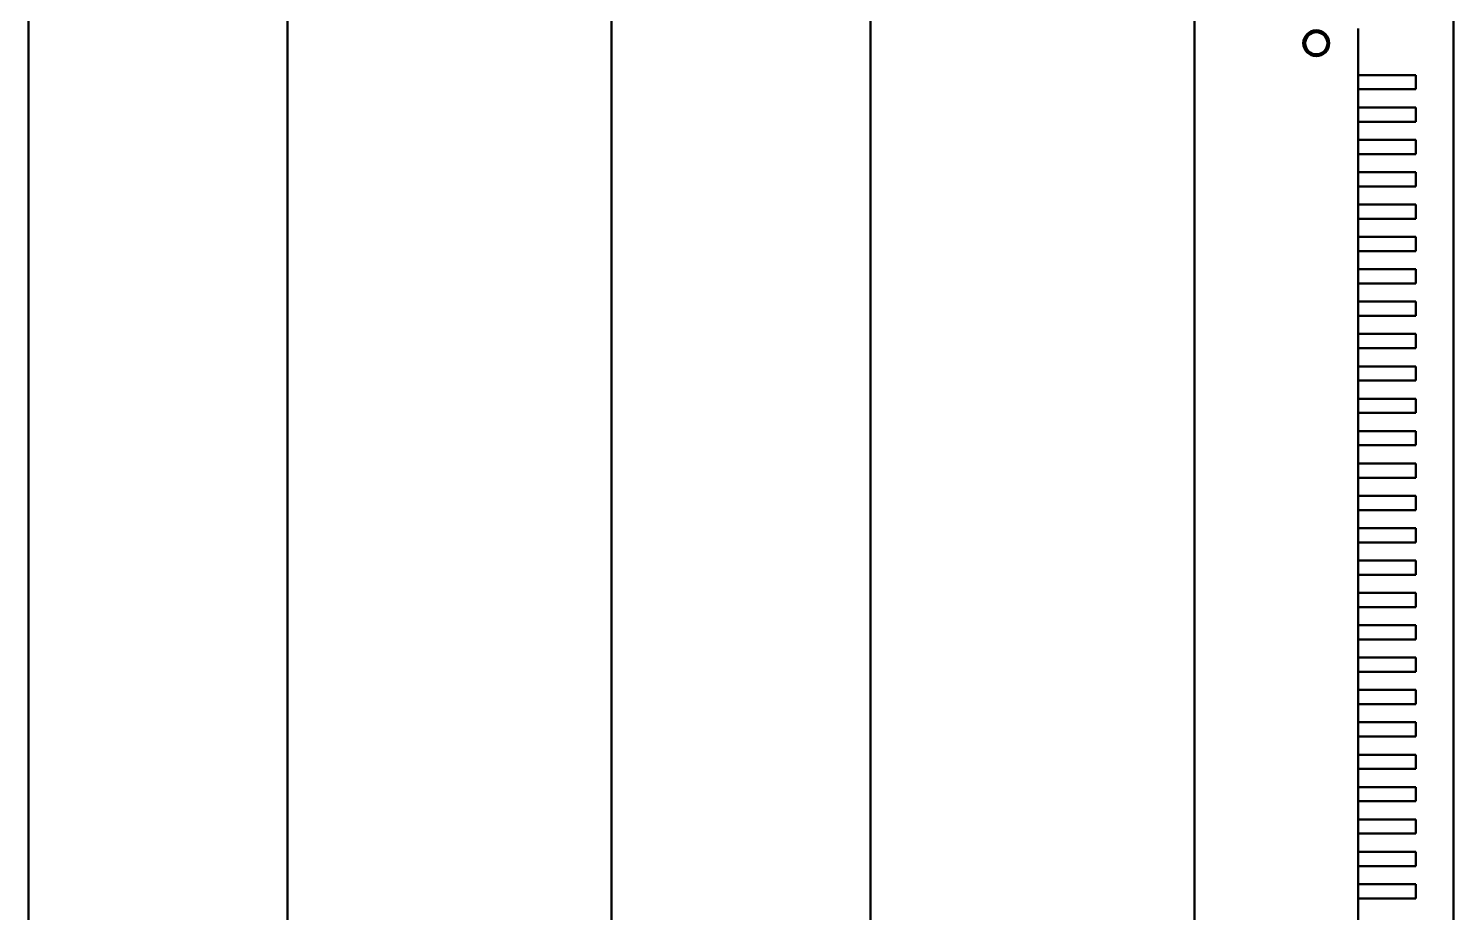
# Model space of a CAD drawing. Header units: millimetres. Extents: x 2121 to 4904, y 892 to 1933.
# Drawn here: x 2787.22 to 2809.22, y 1518.33 to 1531.99 of the extents above; entities that cross this region are included whole.
import ezdxf

# ---------------------------------------------------------------- set-up
doc = ezdxf.new("R2010")
doc.units = ezdxf.units.MM
doc.header["$LTSCALE"] = 1.8
doc.layers.add('외형선(ISO)', color=7, linetype='Continuous', lineweight=50)

msp = doc.modelspace()

# ---------------------------------------------------------------- linework, layer by layer
at = {"layer": '외형선(ISO)', "color": 7}
for p, q in [((2787.218, 1497.495), (2787.218, 1543.495)), ((2791.218, 1543.495), (2791.218, 1497.495)), ((2796.218, 1497.495), (2796.218, 1543.495)), ((2800.218, 1543.495), (2800.218, 1497.495)), ((2805.218, 1497.495), (2805.218, 1543.495)), ((2809.218, 1543.495), (2809.218, 1497.495)), ((2807.748, 1508.455), (2807.748, 1531.985)), ((2807.748, 1531.985), (2807.748, 1531.985)), ((2807.814, 1531.265), (2807.748, 1531.265)), ((2807.748, 1531.265), (2807.748, 1531.045)), ((2808.011, 1531.265), (2807.814, 1531.265)), ((2808.103, 1531.265), (2808.011, 1531.265)), ((2808.202, 1531.265), (2808.103, 1531.265)), ((2808.202, 1531.265), (2808.634, 1531.265)), ((2808.634, 1531.265), (2808.634, 1531.045)), ((2807.748, 1531.045), (2807.814, 1531.045)), ((2807.814, 1531.045), (2808.011, 1531.045)), ((2808.011, 1531.045), (2808.103, 1531.045)), ((2808.103, 1531.045), (2808.202, 1531.045)), ((2808.634, 1531.045), (2808.202, 1531.045)), ((2807.814, 1530.765), (2807.748, 1530.765)), ((2807.748, 1530.765), (2807.748, 1530.545)), ((2808.011, 1530.765), (2807.814, 1530.765)), ((2808.103, 1530.765), (2808.011, 1530.765)), ((2808.202, 1530.765), (2808.103, 1530.765)), ((2808.202, 1530.765), (2808.634, 1530.765)), ((2808.634, 1530.765), (2808.634, 1530.545)), ((2807.748, 1530.545), (2807.814, 1530.545)), ((2807.814, 1530.545), (2808.011, 1530.545)), ((2808.011, 1530.545), (2808.103, 1530.545)), ((2808.103, 1530.545), (2808.202, 1530.545)), ((2808.634, 1530.545), (2808.202, 1530.545)), ((2807.814, 1530.265), (2807.748, 1530.265)), ((2807.748, 1530.265), (2807.748, 1530.045)), ((2808.011, 1530.265), (2807.814, 1530.265)), ((2808.103, 1530.265), (2808.011, 1530.265)), ((2808.202, 1530.265), (2808.103, 1530.265)), ((2808.202, 1530.265), (2808.634, 1530.265)), ((2808.634, 1530.265), (2808.634, 1530.045)), ((2807.748, 1530.045), (2807.814, 1530.045)), ((2807.814, 1530.045), (2808.011, 1530.045)), ((2808.011, 1530.045), (2808.103, 1530.045)), ((2808.103, 1530.045), (2808.202, 1530.045)), ((2808.634, 1530.045), (2808.202, 1530.045)), ((2807.814, 1529.765), (2807.748, 1529.765)), ((2807.748, 1529.765), (2807.748, 1529.545)), ((2808.011, 1529.765), (2807.814, 1529.765)), ((2808.103, 1529.765), (2808.011, 1529.765)), ((2808.202, 1529.765), (2808.103, 1529.765)), ((2808.202, 1529.765), (2808.634, 1529.765)), ((2808.634, 1529.765), (2808.634, 1529.545)), ((2807.748, 1529.545), (2807.814, 1529.545)), ((2807.814, 1529.545), (2808.011, 1529.545)), ((2808.011, 1529.545), (2808.103, 1529.545)), ((2808.103, 1529.545), (2808.202, 1529.545)), ((2808.634, 1529.545), (2808.202, 1529.545)), ((2807.814, 1529.265), (2807.748, 1529.265)), ((2807.748, 1529.265), (2807.748, 1529.045)), ((2808.011, 1529.265), (2807.814, 1529.265)), ((2808.103, 1529.265), (2808.011, 1529.265)), ((2808.202, 1529.265), (2808.103, 1529.265)), ((2808.202, 1529.265), (2808.634, 1529.265)), ((2808.634, 1529.265), (2808.634, 1529.045)), ((2807.748, 1529.045), (2807.814, 1529.045)), ((2807.814, 1529.045), (2808.011, 1529.045)), ((2808.011, 1529.045), (2808.103, 1529.045)), ((2808.103, 1529.045), (2808.202, 1529.045)), ((2808.634, 1529.045), (2808.202, 1529.045)), ((2807.814, 1528.765), (2807.748, 1528.765)), ((2807.748, 1528.765), (2807.748, 1528.545)), ((2808.011, 1528.765), (2807.814, 1528.765)), ((2808.103, 1528.765), (2808.011, 1528.765)), ((2808.202, 1528.765), (2808.103, 1528.765)), ((2808.202, 1528.765), (2808.634, 1528.765)), ((2808.634, 1528.765), (2808.634, 1528.545)), ((2807.748, 1528.545), (2807.814, 1528.545)), ((2807.814, 1528.545), (2808.011, 1528.545)), ((2808.011, 1528.545), (2808.103, 1528.545)), ((2808.103, 1528.545), (2808.202, 1528.545)), ((2808.634, 1528.545), (2808.202, 1528.545)), ((2807.814, 1528.265), (2807.748, 1528.265)), ((2807.748, 1528.265), (2807.748, 1528.045)), ((2808.011, 1528.265), (2807.814, 1528.265)), ((2808.103, 1528.265), (2808.011, 1528.265)), ((2808.202, 1528.265), (2808.103, 1528.265)), ((2808.202, 1528.265), (2808.634, 1528.265)), ((2808.634, 1528.265), (2808.634, 1528.045)), ((2807.748, 1528.045), (2807.814, 1528.045)), ((2807.814, 1528.045), (2808.011, 1528.045)), ((2808.011, 1528.045), (2808.103, 1528.045)), ((2808.103, 1528.045), (2808.202, 1528.045)), ((2808.634, 1528.045), (2808.202, 1528.045)), ((2807.814, 1527.765), (2807.748, 1527.765)), ((2807.748, 1527.765), (2807.748, 1527.545)), ((2808.011, 1527.765), (2807.814, 1527.765)), ((2808.103, 1527.765), (2808.011, 1527.765)), ((2808.202, 1527.765), (2808.103, 1527.765)), ((2808.202, 1527.765), (2808.634, 1527.765)), ((2808.634, 1527.765), (2808.634, 1527.545)), ((2807.748, 1527.545), (2807.814, 1527.545)), ((2807.814, 1527.545), (2808.011, 1527.545)), ((2808.011, 1527.545), (2808.103, 1527.545)), ((2808.103, 1527.545), (2808.202, 1527.545)), ((2808.634, 1527.545), (2808.202, 1527.545)), ((2807.814, 1527.265), (2807.748, 1527.265)), ((2807.748, 1527.265), (2807.748, 1527.045)), ((2808.011, 1527.265), (2807.814, 1527.265)), ((2808.103, 1527.265), (2808.011, 1527.265)), ((2808.202, 1527.265), (2808.103, 1527.265)), ((2808.202, 1527.265), (2808.634, 1527.265)), ((2808.634, 1527.265), (2808.634, 1527.045)), ((2807.748, 1527.045), (2807.814, 1527.045)), ((2807.814, 1527.045), (2808.011, 1527.045)), ((2808.011, 1527.045), (2808.103, 1527.045)), ((2808.103, 1527.045), (2808.202, 1527.045)), ((2808.634, 1527.045), (2808.202, 1527.045)), ((2807.814, 1526.765), (2807.748, 1526.765)), ((2807.748, 1526.765), (2807.748, 1526.545)), ((2808.011, 1526.765), (2807.814, 1526.765)), ((2808.103, 1526.765), (2808.011, 1526.765)), ((2808.202, 1526.765), (2808.103, 1526.765)), ((2808.202, 1526.765), (2808.634, 1526.765)), ((2808.634, 1526.765), (2808.634, 1526.545)), ((2807.748, 1526.545), (2807.814, 1526.545)), ((2807.814, 1526.545), (2808.011, 1526.545)), ((2808.011, 1526.545), (2808.103, 1526.545)), ((2808.103, 1526.545), (2808.202, 1526.545)), ((2808.634, 1526.545), (2808.202, 1526.545)), ((2807.814, 1526.265), (2807.748, 1526.265)), ((2807.748, 1526.265), (2807.748, 1526.045)), ((2808.011, 1526.265), (2807.814, 1526.265)), ((2808.103, 1526.265), (2808.011, 1526.265)), ((2808.202, 1526.265), (2808.103, 1526.265)), ((2808.202, 1526.265), (2808.634, 1526.265)), ((2808.634, 1526.265), (2808.634, 1526.045)), ((2807.748, 1526.045), (2807.814, 1526.045)), ((2807.814, 1526.045), (2808.011, 1526.045)), ((2808.011, 1526.045), (2808.103, 1526.045)), ((2808.103, 1526.045), (2808.202, 1526.045)), ((2808.634, 1526.045), (2808.202, 1526.045)), ((2807.814, 1525.765), (2807.748, 1525.765)), ((2807.748, 1525.765), (2807.748, 1525.545)), ((2808.011, 1525.765), (2807.814, 1525.765)), ((2808.103, 1525.765), (2808.011, 1525.765)), ((2808.202, 1525.765), (2808.103, 1525.765)), ((2808.202, 1525.765), (2808.634, 1525.765)), ((2808.634, 1525.765), (2808.634, 1525.545)), ((2807.748, 1525.545), (2807.814, 1525.545)), ((2807.814, 1525.545), (2808.011, 1525.545)), ((2808.011, 1525.545), (2808.103, 1525.545)), ((2808.103, 1525.545), (2808.202, 1525.545)), ((2808.634, 1525.545), (2808.202, 1525.545)), ((2807.814, 1525.265), (2807.748, 1525.265)), ((2807.748, 1525.265), (2807.748, 1525.045)), ((2808.011, 1525.265), (2807.814, 1525.265)), ((2808.103, 1525.265), (2808.011, 1525.265)), ((2808.202, 1525.265), (2808.103, 1525.265)), ((2808.202, 1525.265), (2808.634, 1525.265)), ((2808.634, 1525.265), (2808.634, 1525.045)), ((2807.748, 1525.045), (2807.814, 1525.045)), ((2807.814, 1525.045), (2808.011, 1525.045)), ((2808.011, 1525.045), (2808.103, 1525.045)), ((2808.103, 1525.045), (2808.202, 1525.045)), ((2808.634, 1525.045), (2808.202, 1525.045)), ((2807.814, 1524.765), (2807.748, 1524.765)), ((2807.748, 1524.765), (2807.748, 1524.545)), ((2808.011, 1524.765), (2807.814, 1524.765)), ((2808.103, 1524.765), (2808.011, 1524.765)), ((2808.202, 1524.765), (2808.103, 1524.765)), ((2808.202, 1524.765), (2808.634, 1524.765)), ((2808.634, 1524.765), (2808.634, 1524.545)), ((2807.748, 1524.545), (2807.814, 1524.545)), ((2807.814, 1524.545), (2808.011, 1524.545)), ((2808.011, 1524.545), (2808.103, 1524.545)), ((2808.103, 1524.545), (2808.202, 1524.545)), ((2808.634, 1524.545), (2808.202, 1524.545)), ((2807.814, 1524.265), (2807.748, 1524.265)), ((2807.748, 1524.265), (2807.748, 1524.045)), ((2808.011, 1524.265), (2807.814, 1524.265)), ((2808.103, 1524.265), (2808.011, 1524.265)), ((2808.202, 1524.265), (2808.103, 1524.265)), ((2808.202, 1524.265), (2808.634, 1524.265)), ((2808.634, 1524.265), (2808.634, 1524.045)), ((2807.748, 1524.045), (2807.814, 1524.045)), ((2807.814, 1524.045), (2808.011, 1524.045)), ((2808.011, 1524.045), (2808.103, 1524.045)), ((2808.103, 1524.045), (2808.202, 1524.045)), ((2808.634, 1524.045), (2808.202, 1524.045)), ((2807.814, 1523.765), (2807.748, 1523.765)), ((2807.748, 1523.765), (2807.748, 1523.545)), ((2808.011, 1523.765), (2807.814, 1523.765)), ((2808.103, 1523.765), (2808.011, 1523.765)), ((2808.202, 1523.765), (2808.103, 1523.765)), ((2808.202, 1523.765), (2808.634, 1523.765)), ((2808.634, 1523.765), (2808.634, 1523.545)), ((2807.748, 1523.545), (2807.814, 1523.545)), ((2807.814, 1523.545), (2808.011, 1523.545)), ((2808.011, 1523.545), (2808.103, 1523.545)), ((2808.103, 1523.545), (2808.202, 1523.545)), ((2808.634, 1523.545), (2808.202, 1523.545)), ((2807.814, 1523.265), (2807.748, 1523.265)), ((2807.748, 1523.265), (2807.748, 1523.045)), ((2808.011, 1523.265), (2807.814, 1523.265)), ((2808.103, 1523.265), (2808.011, 1523.265)), ((2808.202, 1523.265), (2808.103, 1523.265)), ((2808.202, 1523.265), (2808.634, 1523.265)), ((2808.634, 1523.265), (2808.634, 1523.045)), ((2807.748, 1523.045), (2807.814, 1523.045)), ((2807.814, 1523.045), (2808.011, 1523.045)), ((2808.011, 1523.045), (2808.103, 1523.045)), ((2808.103, 1523.045), (2808.202, 1523.045)), ((2808.634, 1523.045), (2808.202, 1523.045)), ((2807.814, 1522.765), (2807.748, 1522.765)), ((2807.748, 1522.765), (2807.748, 1522.545)), ((2808.011, 1522.765), (2807.814, 1522.765)), ((2808.103, 1522.765), (2808.011, 1522.765)), ((2808.202, 1522.765), (2808.103, 1522.765)), ((2808.202, 1522.765), (2808.634, 1522.765)), ((2808.634, 1522.765), (2808.634, 1522.545)), ((2807.748, 1522.545), (2807.814, 1522.545)), ((2807.814, 1522.545), (2808.011, 1522.545)), ((2808.011, 1522.545), (2808.103, 1522.545)), ((2808.103, 1522.545), (2808.202, 1522.545)), ((2808.634, 1522.545), (2808.202, 1522.545)), ((2807.814, 1522.265), (2807.748, 1522.265)), ((2807.748, 1522.265), (2807.748, 1522.045)), ((2808.011, 1522.265), (2807.814, 1522.265)), ((2808.103, 1522.265), (2808.011, 1522.265)), ((2808.202, 1522.265), (2808.103, 1522.265)), ((2808.202, 1522.265), (2808.634, 1522.265)), ((2808.634, 1522.265), (2808.634, 1522.045)), ((2807.748, 1522.045), (2807.814, 1522.045)), ((2807.814, 1522.045), (2808.011, 1522.045)), ((2808.011, 1522.045), (2808.103, 1522.045)), ((2808.103, 1522.045), (2808.202, 1522.045)), ((2808.634, 1522.045), (2808.202, 1522.045)), ((2807.814, 1521.765), (2807.748, 1521.765)), ((2807.748, 1521.765), (2807.748, 1521.545)), ((2808.011, 1521.765), (2807.814, 1521.765)), ((2808.103, 1521.765), (2808.011, 1521.765)), ((2808.202, 1521.765), (2808.103, 1521.765)), ((2808.202, 1521.765), (2808.634, 1521.765)), ((2808.634, 1521.765), (2808.634, 1521.545)), ((2807.748, 1521.545), (2807.814, 1521.545)), ((2807.814, 1521.545), (2808.011, 1521.545)), ((2808.011, 1521.545), (2808.103, 1521.545)), ((2808.103, 1521.545), (2808.202, 1521.545)), ((2808.634, 1521.545), (2808.202, 1521.545)), ((2807.814, 1521.265), (2807.748, 1521.265)), ((2807.748, 1521.265), (2807.748, 1521.045)), ((2808.011, 1521.265), (2807.814, 1521.265)), ((2808.103, 1521.265), (2808.011, 1521.265)), ((2808.202, 1521.265), (2808.103, 1521.265)), ((2808.202, 1521.265), (2808.634, 1521.265)), ((2808.634, 1521.265), (2808.634, 1521.045)), ((2807.748, 1521.045), (2807.814, 1521.045)), ((2807.814, 1521.045), (2808.011, 1521.045)), ((2808.011, 1521.045), (2808.103, 1521.045)), ((2808.103, 1521.045), (2808.202, 1521.045)), ((2808.634, 1521.045), (2808.202, 1521.045)), ((2807.814, 1520.765), (2807.748, 1520.765)), ((2807.748, 1520.765), (2807.748, 1520.545)), ((2808.011, 1520.765), (2807.814, 1520.765)), ((2808.103, 1520.765), (2808.011, 1520.765)), ((2808.202, 1520.765), (2808.103, 1520.765)), ((2808.202, 1520.765), (2808.634, 1520.765)), ((2808.634, 1520.765), (2808.634, 1520.545)), ((2807.748, 1520.545), (2807.814, 1520.545)), ((2807.814, 1520.545), (2808.011, 1520.545)), ((2808.011, 1520.545), (2808.103, 1520.545)), ((2808.103, 1520.545), (2808.202, 1520.545)), ((2808.634, 1520.545), (2808.202, 1520.545)), ((2807.814, 1520.265), (2807.748, 1520.265)), ((2807.748, 1520.265), (2807.748, 1520.045)), ((2808.011, 1520.265), (2807.814, 1520.265)), ((2808.103, 1520.265), (2808.011, 1520.265)), ((2808.202, 1520.265), (2808.103, 1520.265)), ((2808.202, 1520.265), (2808.634, 1520.265)), ((2808.634, 1520.265), (2808.634, 1520.045)), ((2807.748, 1520.045), (2807.814, 1520.045)), ((2807.814, 1520.045), (2808.011, 1520.045)), ((2808.011, 1520.045), (2808.103, 1520.045)), ((2808.103, 1520.045), (2808.202, 1520.045)), ((2808.634, 1520.045), (2808.202, 1520.045)), ((2807.814, 1519.765), (2807.748, 1519.765)), ((2807.748, 1519.765), (2807.748, 1519.545)), ((2808.011, 1519.765), (2807.814, 1519.765)), ((2808.103, 1519.765), (2808.011, 1519.765)), ((2808.202, 1519.765), (2808.103, 1519.765)), ((2808.202, 1519.765), (2808.634, 1519.765)), ((2808.634, 1519.765), (2808.634, 1519.545)), ((2807.748, 1519.545), (2807.814, 1519.545)), ((2807.814, 1519.545), (2808.011, 1519.545)), ((2808.011, 1519.545), (2808.103, 1519.545)), ((2808.103, 1519.545), (2808.202, 1519.545)), ((2808.634, 1519.545), (2808.202, 1519.545)), ((2807.814, 1519.265), (2807.748, 1519.265)), ((2807.748, 1519.265), (2807.748, 1519.045)), ((2808.011, 1519.265), (2807.814, 1519.265)), ((2808.103, 1519.265), (2808.011, 1519.265)), ((2808.202, 1519.265), (2808.103, 1519.265)), ((2808.202, 1519.265), (2808.634, 1519.265)), ((2808.634, 1519.265), (2808.634, 1519.045)), ((2807.748, 1519.045), (2807.814, 1519.045)), ((2807.814, 1519.045), (2808.011, 1519.045)), ((2808.011, 1519.045), (2808.103, 1519.045)), ((2808.103, 1519.045), (2808.202, 1519.045)), ((2808.634, 1519.045), (2808.202, 1519.045)), ((2807.814, 1518.765), (2807.748, 1518.765)), ((2807.748, 1518.765), (2807.748, 1518.545)), ((2808.011, 1518.765), (2807.814, 1518.765)), ((2808.103, 1518.765), (2808.011, 1518.765)), ((2808.202, 1518.765), (2808.103, 1518.765)), ((2808.202, 1518.765), (2808.634, 1518.765)), ((2808.634, 1518.765), (2808.634, 1518.545)), ((2807.748, 1518.545), (2807.814, 1518.545)), ((2807.814, 1518.545), (2808.011, 1518.545)), ((2808.011, 1518.545), (2808.103, 1518.545)), ((2808.103, 1518.545), (2808.202, 1518.545)), ((2808.634, 1518.545), (2808.202, 1518.545))]:
    msp.add_line(p, q, dxfattribs=at)
for radius in [0.2, 0.171]:
    msp.add_circle((2807.099, 1531.757), radius, dxfattribs=at)

doc.saveas('drawing.dxf')
